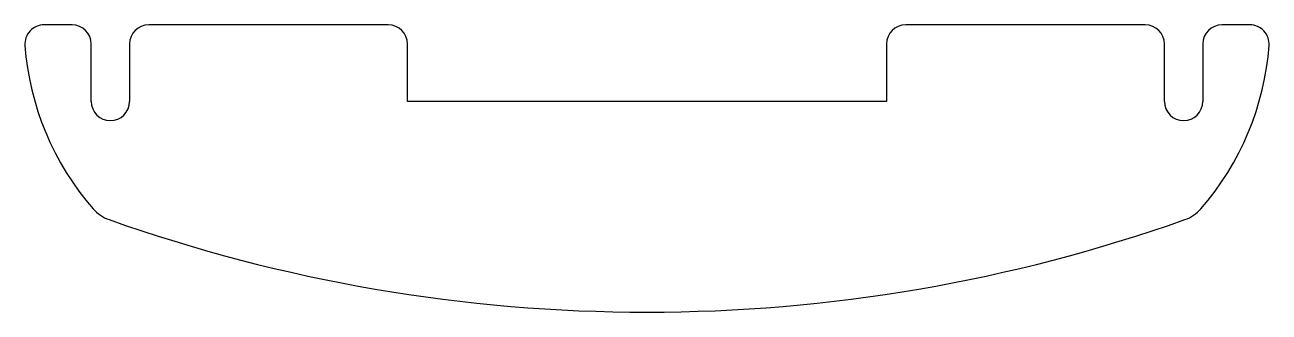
# Model space of a CAD drawing. Header units: millimetres. Extents: x -48.7 to 48.7, y -8.2 to 14.3.
import ezdxf

# ---------------------------------------------------------------- set-up
doc = ezdxf.new("R2010")
doc.units = ezdxf.units.MM

msp = doc.modelspace()

# ---------------------------------------------------------------- linework, layer by layer
at = {"color": 7}
for p, q in [((-45, 14.25, 5.25), (-47.195, 14.25, 5.25)), ((-20.25, 14.25, 5.25), (-39, 14.25, 5.25)), ((39, 14.25, 5.25), (20.25, 14.25, 5.25)), ((47.195, 14.25, 5.25), (45, 14.25, 5.25)), ((-43.5, 8.25, 5.25), (-43.5, 12.75, 5.25)), ((-40.5, 12.75, 5.25), (-40.5, 8.25, 5.25)), ((-18.75, 8.25, 5.25), (-18.75, 12.75, 5.25)), ((18.75, 12.75, 5.25), (18.75, 8.25, 5.25)), ((40.5, 8.25, 5.25), (40.5, 12.75, 5.25)), ((43.5, 12.75, 5.25), (43.5, 8.25, 5.25)), ((18.75, 8.25, 5.25), (-18.75, 8.25, 5.25))]:
    msp.add_line(p, q, dxfattribs=at)
for centre, radius, start, end in [((-47.195, 12.75, 5.25), 1.5, 90, 184.21054), ((-45, 12.75, 5.25), 1.5, 360, 90), ((-39, 12.75, 5.25), 1.5, 90, 180), ((-20.25, 12.75, 5.25), 1.5, 360, 90), ((20.25, 12.75, 5.25), 1.5, 90, 180), ((39, 12.75, 5.25), 1.5, 360, 90), ((45, 12.75, 5.25), 1.5, 90, 180), ((47.195, 12.75, 5.25), 1.5, 355.78946, 90), ((-26.82, 14.25, 5.25), 21.93, 184.21054, 221.0404), ((26.82, 14.25, 5.25), 21.93, 318.9596, 355.78946), ((-42, 8.25, 5.25), 1.5, 180, 0), ((42, 8.25, 5.25), 1.5, 180, 0), ((-41.098, 1.821, 5.25), 3, 221.0404, 250.47598), ((41.098, 1.821, 5.25), 3, 289.52402, 318.9596), ((0, 117.723, 5.25), 125.973, 250.47598, 289.52402)]:
    msp.add_arc(centre, radius, start, end, dxfattribs=at)

doc.saveas('drawing.dxf')
